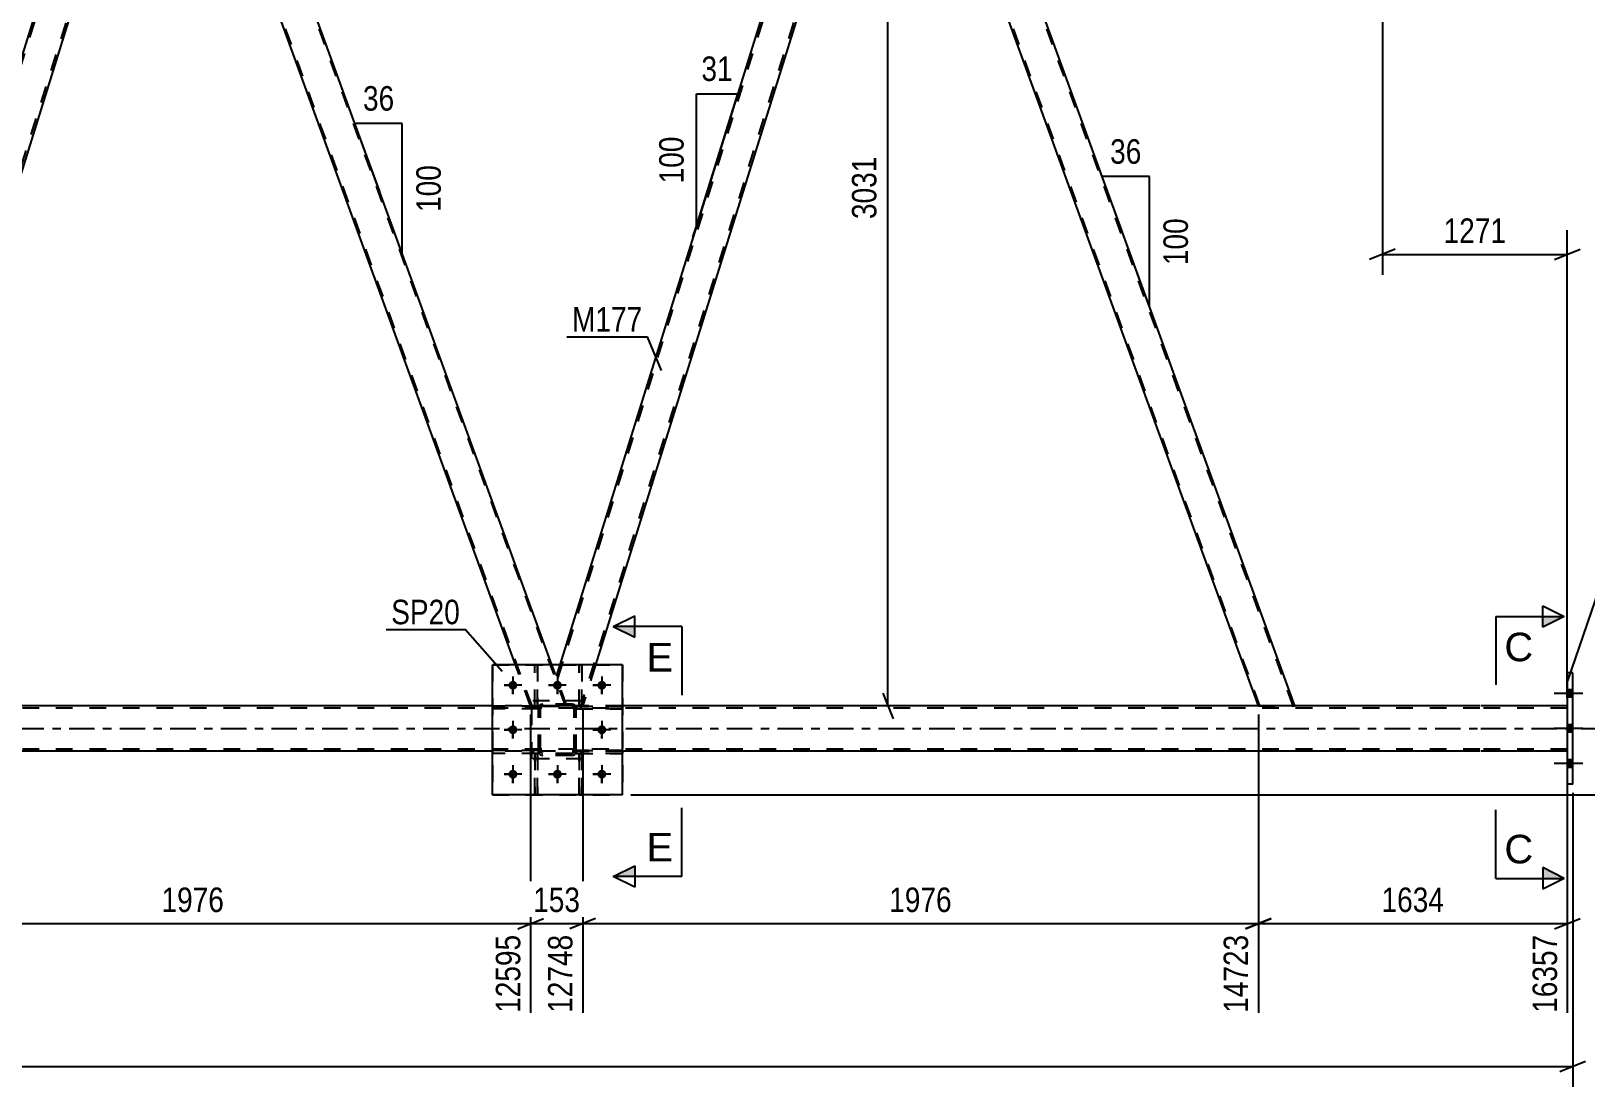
# Model space of a CAD drawing. Header units: millimetres. Extents: x -86 to 755, y -421 to 173.
# Drawn here: x 482 to 663.9, y -167.8 to -44.3 of the extents above; entities that cross this region are included whole.
import ezdxf

# ---------------------------------------------------------------- set-up
doc = ezdxf.new("R2010")
doc.units = ezdxf.units.MM
doc.linetypes.add('DXK_LINE_DOT2', pattern=[3.9198, 1.9599, -1.9599])
doc.linetypes.add('DXK_LINE_DOT3', pattern=[5.9187, 2.979, -0.9799, 0.9799, -0.9799])
doc.styles.add('Arial', font='ARIAL.TTF', dxfattribs={"height": 0.2})
doc.styles.add('Arial Narrow', font='ARIALN.TTF', dxfattribs={"height": 0.2})

# ---------------------------------------------------------------- blocks, each defined once
blk = doc.blocks.new('Part-814409347-3589 - 3393')
at = {"color": 7, "linetype": 'DXK_LINE_DOT2'}
for p, q in [((545.77, -128.76), (545.77, -128.44)), ((545.77, -128.44), (551.17, -128.44)), ((551.17, -128.76), (545.77, -128.76)), ((546.37, -128.76), (546.37, -128.44)), ((551.17, -128.44), (551.17, -128.76))]:
    blk.add_line(p, q, dxfattribs=at)
blk = doc.blocks.new('Part-814409347-3611 - 3393')
at = {"color": 2, "linetype": 'Continuous'}
for p, q in [((500.57, -2), (496.31, -2)), ((542.93, -118.4), (500.57, -2)), ((538.68, -118.4), (497.84, -6.2))]:
    blk.add_line(p, q, dxfattribs=at)
at = {"color": 7, "linetype": 'DXK_LINE_DOT2'}
for p, q in [((496.31, -2), (497.84, -6.2)), ((540.6, -123.22), (496.48, -2)), ((544.52, -123.22), (500.4, -2)), ((540.43, -123.22), (538.68, -118.4)), ((544.69, -123.22), (542.93, -118.4)), ((544.69, -123.22), (540.43, -123.22))]:
    blk.add_line(p, q, dxfattribs=at)
blk = doc.blocks.new('Part-814409347-3565 - 3393')
at = {"color": 7, "linetype": 'DXK_LINE_DOT2'}
for p, q in [((551.17, -128.44), (545.77, -128.44)), ((545.77, -128.44), (545.77, -128.76)), ((545.77, -128.76), (551.17, -128.76)), ((546.37, -128.76), (546.37, -128.44)), ((551.17, -128.76), (551.17, -128.44))]:
    blk.add_line(p, q, dxfattribs=at)
blk = doc.blocks.new('Part-814409347-3566 - 3393')
at = {"color": 7, "linetype": 'DXK_LINE_DOT2'}
for p, q in [((551.17, -123.24), (545.77, -123.24)), ((545.77, -123.24), (545.77, -123.56)), ((545.77, -123.56), (551.17, -123.56)), ((546.37, -123.56), (546.37, -123.24)), ((551.17, -123.56), (551.17, -123.24))]:
    blk.add_line(p, q, dxfattribs=at)
blk = doc.blocks.new('Part-814409347-3569 - 3393')
at = {"color": 7, "linetype": 'DXK_LINE_DOT2'}
for p, q in [((546.44, -128.77), (546.12, -128.77)), ((546.12, -128.77), (546.12, -133.6)), ((546.44, -133.6), (546.44, -128.77)), ((546.12, -129.37), (546.44, -129.37)), ((546.12, -133.6), (546.44, -133.6))]:
    blk.add_line(p, q, dxfattribs=at)
blk = doc.blocks.new('Part-814409347-3572 - 3393')
at = {"color": 2, "linetype": 'Continuous'}
for p, q in [((540.92, -118.4), (540.92, -118.4)), ((541.24, -118.4), (540.92, -118.4)), ((541.24, -118.4), (541.24, -118.4))]:
    blk.add_line(p, q, dxfattribs=at)
at = {"color": 7, "linetype": 'DXK_LINE_DOT2'}
for p, q in [((540.92, -123.25), (540.92, -118.4)), ((541.24, -123.25), (541.24, -118.4)), ((540.92, -122.65), (541.24, -122.65)), ((541.24, -123.25), (540.92, -123.25))]:
    blk.add_line(p, q, dxfattribs=at)
blk = doc.blocks.new('Part-814409347-3575 - 3393')
at = {"color": 2, "linetype": 'Continuous'}
for p, q in [((546.12, -118.4), (546.12, -118.4)), ((546.44, -118.4), (546.12, -118.4)), ((546.44, -118.4), (546.44, -118.4))]:
    blk.add_line(p, q, dxfattribs=at)
at = {"color": 7, "linetype": 'DXK_LINE_DOT2'}
for p, q in [((546.12, -123.25), (546.12, -118.4)), ((546.44, -123.25), (546.44, -118.4)), ((546.12, -122.65), (546.44, -122.65)), ((546.44, -123.25), (546.12, -123.25))]:
    blk.add_line(p, q, dxfattribs=at)
blk = doc.blocks.new('Part-814409347-3576 - 3393')
at = {"color": 7, "linetype": 'DXK_LINE_DOT2'}
for p, q in [((541.37, -128.44), (535.97, -128.44)), ((535.97, -128.76), (535.97, -128.44)), ((541.37, -128.76), (535.97, -128.76)), ((540.77, -128.76), (540.77, -128.44)), ((541.37, -128.44), (541.37, -128.76))]:
    blk.add_line(p, q, dxfattribs=at)
blk = doc.blocks.new('Part-814409347-3577 - 3393')
at = {"color": 7, "linetype": 'DXK_LINE_DOT2'}
for p, q in [((541.37, -123.24), (535.97, -123.24)), ((535.97, -123.56), (535.97, -123.24)), ((541.37, -123.56), (535.97, -123.56)), ((540.77, -123.56), (540.77, -123.24)), ((541.37, -123.24), (541.37, -123.56))]:
    blk.add_line(p, q, dxfattribs=at)
blk = doc.blocks.new('Bolt-814409347-3581 - 3393')
at = {"linetype": 'Continuous'}
for points in [[(661.71, -121.32), (661.71, -122.2), (662.35, -122.2), (662.35, -121.32)], [(661.71, -121.32), (661.71, -122.2), (662.35, -122.2), (662.35, -121.32)], [(661.71, -121.32), (661.71, -122.2), (662.35, -122.2), (662.35, -121.32)], [(661.71, -125.42), (661.71, -126.3), (662.35, -126.3), (662.35, -125.42)], [(661.71, -125.42), (661.71, -126.3), (662.35, -126.3), (662.35, -125.42)], [(661.71, -129.52), (661.71, -130.4), (662.35, -130.4), (662.35, -129.52)], [(661.71, -129.52), (661.71, -130.4), (662.35, -130.4), (662.35, -129.52)], [(661.71, -129.52), (661.71, -130.4), (662.35, -130.4), (662.35, -129.52)]]:
    blk.add_hatch(color=1, dxfattribs=at).paths.add_polyline_path(points)
at = {"color": 1, "linetype": 'Continuous'}
for p, q in [((663.51, -121.76), (660.19, -121.76)), ((663.51, -121.76), (660.19, -121.76)), ((663.51, -121.76), (660.19, -121.76)), ((662.35, -121.32), (661.71, -121.32)), ((662.35, -121.32), (661.71, -121.32)), ((662.35, -121.32), (661.71, -121.32)), ((662.35, -122.2), (661.71, -122.2)), ((662.35, -122.2), (661.71, -122.2)), ((662.35, -122.2), (661.71, -122.2)), ((662.35, -125.42), (661.71, -125.42)), ((662.35, -125.42), (661.71, -125.42)), ((663.51, -125.86), (660.19, -125.86)), ((663.51, -125.86), (660.19, -125.86)), ((662.35, -126.3), (661.71, -126.3)), ((662.35, -126.3), (661.71, -126.3)), ((663.51, -129.96), (660.19, -129.96)), ((663.51, -129.96), (660.19, -129.96)), ((663.51, -129.96), (660.19, -129.96)), ((662.35, -129.52), (661.71, -129.52)), ((662.35, -129.52), (661.71, -129.52)), ((662.35, -129.52), (661.71, -129.52)), ((662.35, -130.4), (661.71, -130.4)), ((662.35, -130.4), (661.71, -130.4)), ((662.35, -130.4), (661.71, -130.4))]:
    blk.add_line(p, q, dxfattribs=at)
blk = doc.blocks.new('Part-814409347-3582 - 3393')
at = {"color": 7, "linetype": 'DXK_LINE_DOT2'}
for p, q in [((545.77, -123.56), (545.77, -123.24)), ((545.77, -123.24), (551.17, -123.24)), ((551.17, -123.56), (545.77, -123.56)), ((546.37, -123.56), (546.37, -123.24)), ((551.17, -123.24), (551.17, -123.56))]:
    blk.add_line(p, q, dxfattribs=at)
blk = doc.blocks.new('Part-814409347-3587 - 3393')
at = {"color": 2, "linetype": 'Continuous'}
for p, q in [((551.17, -118.4), (535.97, -118.4)), ((535.97, -133.6), (535.97, -118.4)), ((551.17, -133.6), (551.17, -118.4)), ((551.17, -133.6), (535.97, -133.6))]:
    blk.add_line(p, q, dxfattribs=at)
blk = doc.blocks.new('Part-814409347-3588 - 3393')
at = {"color": 7, "linetype": 'DXK_LINE_DOT2'}
for p, q in [((535.97, -118.4), (551.17, -118.4)), ((535.97, -118.4), (535.97, -133.6)), ((551.17, -118.4), (551.17, -133.6)), ((535.97, -133.6), (551.17, -133.6))]:
    blk.add_line(p, q, dxfattribs=at)
blk = doc.blocks.new('Part-814409347-3596 - 3393')
at = {"color": 7, "linetype": 'DXK_LINE_DOT2'}
for p, q in [((541.37, -123.24), (535.97, -123.24)), ((535.97, -123.24), (535.97, -123.56)), ((541.37, -123.56), (535.97, -123.56)), ((540.77, -123.56), (540.77, -123.24)), ((541.37, -123.56), (541.37, -123.24))]:
    blk.add_line(p, q, dxfattribs=at)
blk = doc.blocks.new('Part-814409347-3626 - 3393')
at = {"color": 7, "linetype": 'DXK_LINE_DOT2'}
for p, q in [((580.38, -2), (543.56, -120.12)), ((582.86, -5.88), (546.28, -123.22)), ((582.99, -6.25), (582.97, -6.2)), ((582.99, -6.25), (582.97, -6.2)), ((543.84, -118.4), (543.42, -119.75)), ((544.69, -123.22), (543.42, -119.75)), ((548.03, -118.4), (546.53, -123.22)), ((546.53, -123.22), (544.69, -123.22))]:
    blk.add_line(p, q, dxfattribs=at)
at = {"color": 2, "linetype": 'Continuous'}
for p, q in [((580.13, -2), (543.84, -118.4)), ((581.44, -2), (580.13, -2)), ((582.97, -6.2), (581.44, -2)), ((582.99, -6.25), (548.03, -118.4))]:
    blk.add_line(p, q, dxfattribs=at)
blk = doc.blocks.new('Part-814409347-3636 - 3393')
at = {"color": 2, "linetype": 'Continuous'}
for p, q in [((585.7, -2), (581.44, -2)), ((629.82, -123.22), (585.7, -2)), ((625.57, -123.22), (582.97, -6.2))]:
    blk.add_line(p, q, dxfattribs=at)
at = {"color": 7, "linetype": 'DXK_LINE_DOT2'}
for p, q in [((581.44, -2), (582.97, -6.2)), ((625.74, -123.22), (581.61, -2)), ((629.65, -123.22), (585.53, -2)), ((625.57, -123.22), (629.82, -123.22))]:
    blk.add_line(p, q, dxfattribs=at)
blk = doc.blocks.new('Part-814409347-3641 - 3393')
at = {"color": 2, "linetype": 'Continuous'}
for p, q in [((494.99, -2), (458.29, -119.75)), ((496.31, -2), (494.99, -2)), ((497.84, -6.2), (496.31, -2)), ((497.86, -6.25), (461.4, -123.22)), ((459.55, -123.22), (458.31, -119.8))]:
    blk.add_line(p, q, dxfattribs=at)
at = {"color": 7, "linetype": 'DXK_LINE_DOT2'}
for p, q in [((495.24, -2), (458.43, -120.12)), ((497.72, -5.88), (461.15, -123.22)), ((497.86, -6.25), (497.84, -6.2)), ((497.86, -6.25), (497.84, -6.2)), ((458.29, -119.75), (458.31, -119.8)), ((461.4, -123.22), (459.55, -123.22))]:
    blk.add_line(p, q, dxfattribs=at)
blk = doc.blocks.new('Part-814409347-3656 - 3393')
at = {"color": 2, "linetype": 'Continuous'}
for p, q in [((662.35, -119.36), (661.71, -119.36)), ((661.71, -119.36), (661.71, -132.36)), ((662.35, -132.36), (662.35, -119.36)), ((662.35, -132.36), (661.71, -132.36))]:
    blk.add_line(p, q, dxfattribs=at)
blk = doc.blocks.new('Part-814409347-3658 - 3393')
at = {"color": 7, "linetype": 'DXK_LINE_DOT2'}
for p, q in [((546.57, -122.6), (540.57, -122.6)), ((540.57, -129.4), (540.57, -122.6)), ((546.57, -129.4), (546.57, -122.6)), ((546.57, -129.4), (540.57, -129.4))]:
    blk.add_line(p, q, dxfattribs=at)
blk = doc.blocks.new('Part-814409347-3659 - 3393')
at = {"color": 7, "linetype": 'DXK_LINE_DOT2'}
for p, q in [((546.57, -122.6), (540.57, -122.6)), ((540.57, -129.4), (540.57, -122.6)), ((546.57, -129.4), (546.57, -122.6)), ((546.57, -129.4), (540.57, -129.4))]:
    blk.add_line(p, q, dxfattribs=at)
blk = doc.blocks.new('Part-814409347-3660 - 3393')
at = {"color": 7, "linetype": 'DXK_LINE_DOT2'}
for p, q in [((541.37, -123.48), (541.41, -123.3)), ((541.41, -123.3), (541.37, -123.48)), ((541.37, -128.52), (541.37, -123.48)), ((541.61, -123.48), (541.63, -123.39)), ((541.61, -128.52), (541.61, -123.48)), ((541.63, -123.39), (541.68, -123.31)), ((541.67, -123.04), (541.85, -123)), ((541.85, -123), (541.67, -123.04)), ((541.68, -123.31), (541.76, -123.26)), ((541.76, -123.26), (541.85, -123.24)), ((545.29, -123), (541.85, -123)), ((541.85, -123.24), (545.29, -123.24)), ((545.29, -123), (545.47, -123.04)), ((545.47, -123.04), (545.29, -123)), ((545.29, -123.24), (545.38, -123.26)), ((545.38, -123.26), (545.46, -123.31)), ((545.46, -123.31), (545.51, -123.39)), ((545.51, -123.39), (545.53, -123.48)), ((545.53, -128.52), (545.53, -123.48)), ((545.73, -123.3), (545.77, -123.48)), ((545.77, -123.48), (545.73, -123.3)), ((545.77, -128.52), (545.77, -123.48)), ((541.41, -128.71), (541.37, -128.52)), ((541.37, -128.52), (541.41, -128.71)), ((541.63, -128.62), (541.61, -128.52)), ((541.68, -128.69), (541.63, -128.62)), ((541.85, -129), (541.67, -128.97)), ((541.67, -128.97), (541.85, -129)), ((541.76, -128.75), (541.68, -128.69)), ((541.85, -128.76), (541.76, -128.75)), ((545.29, -128.76), (541.85, -128.76)), ((545.29, -129), (541.85, -129)), ((545.38, -128.75), (545.29, -128.76)), ((545.47, -128.97), (545.29, -129)), ((545.29, -129), (545.47, -128.97)), ((545.46, -128.69), (545.38, -128.75)), ((545.51, -128.62), (545.46, -128.69)), ((545.53, -128.52), (545.51, -128.62)), ((545.77, -128.52), (545.73, -128.71)), ((545.73, -128.71), (545.77, -128.52))]:
    blk.add_line(p, q, dxfattribs=at)
at = {"color": 7, "linetype": 'DXK_LINE_DOT3'}
blk.add_line((543.57, -126), (543.57, -126), dxfattribs=at)
at = {"color": 7, "linetype": 'DXK_LINE_DOT2'}
for centre, start, end in [((541.85, -123.48), 112.5, 157.5), ((541.85, -123.48), 112.5, 157.5), ((545.29, -123.48), 22.5, 67.5), ((545.29, -123.48), 22.5, 67.5), ((541.85, -128.52), 202.5, 247.5), ((541.85, -128.52), 202.5, 247.5), ((545.29, -128.52), 292.5, 337.5), ((545.29, -128.52), 292.5, 337.5)]:
    blk.add_arc(centre, 0.48, start, end, dxfattribs=at)
blk = doc.blocks.new('Part-814409347-3666 - 3393')
at = {"color": 7, "linetype": 'DXK_LINE_DOT2'}
for p, q in [((651.49, -123.46), (36.63, -123.46)), ((551.17, -123.22), (535.97, -123.22)), ((661.71, -123.46), (651.59, -123.46)), ((661.71, -123.22), (661.71, -128.5)), ((651.49, -128.26), (36.63, -128.26)), ((551.17, -128.5), (535.97, -128.5)), ((661.71, -128.26), (651.59, -128.26))]:
    blk.add_line(p, q, dxfattribs=at)
at = {"color": 2, "linetype": 'Continuous'}
for p, q in [((535.97, -123.22), (380.9, -123.22)), ((651.49, -123.22), (551.17, -123.22)), ((661.71, -123.22), (651.59, -123.22)), ((535.97, -128.5), (380.9, -128.5)), ((651.49, -128.5), (551.17, -128.5)), ((661.71, -128.5), (651.59, -128.5))]:
    blk.add_line(p, q, dxfattribs=at)
at = {"color": 7, "linetype": 'DXK_LINE_DOT3'}
for p, q in [((36.63, -125.86), (651.49, -125.86)), ((651.59, -125.86), (661.71, -125.86))]:
    blk.add_line(p, q, dxfattribs=at)
blk = doc.blocks.new('Part-814409347-3696 - 3393')
at = {"color": 7, "linetype": 'DXK_LINE_DOT2'}
for p, q in [((541.37, -128.44), (535.97, -128.44)), ((535.97, -128.44), (535.97, -128.76)), ((541.37, -128.76), (535.97, -128.76)), ((540.77, -128.76), (540.77, -128.44)), ((541.37, -128.76), (541.37, -128.44))]:
    blk.add_line(p, q, dxfattribs=at)
blk = doc.blocks.new('Part-814409347-3718 - 3393')
at = {"color": 7, "linetype": 'DXK_LINE_DOT2'}
for p, q in [((541.37, -123.48), (541.41, -123.3)), ((541.41, -123.3), (541.37, -123.48)), ((541.37, -128.52), (541.37, -123.48)), ((541.61, -123.48), (541.63, -123.39)), ((541.61, -128.52), (541.61, -123.48)), ((541.63, -123.39), (541.68, -123.31)), ((541.67, -123.04), (541.85, -123)), ((541.85, -123), (541.67, -123.04)), ((541.68, -123.31), (541.76, -123.26)), ((541.76, -123.26), (541.85, -123.24)), ((545.29, -123), (541.85, -123)), ((541.85, -123.24), (545.29, -123.24)), ((545.29, -123), (545.47, -123.04)), ((545.47, -123.04), (545.29, -123)), ((545.29, -123.24), (545.38, -123.26)), ((545.38, -123.26), (545.46, -123.31)), ((545.46, -123.31), (545.51, -123.39)), ((545.51, -123.39), (545.53, -123.48)), ((545.53, -128.52), (545.53, -123.48)), ((545.73, -123.3), (545.77, -123.48)), ((545.77, -123.48), (545.73, -123.3)), ((545.77, -128.52), (545.77, -123.48)), ((541.41, -128.71), (541.37, -128.52)), ((541.37, -128.52), (541.41, -128.71)), ((541.63, -128.62), (541.61, -128.52)), ((541.68, -128.69), (541.63, -128.62)), ((541.85, -129), (541.67, -128.97)), ((541.67, -128.97), (541.85, -129)), ((541.76, -128.75), (541.68, -128.69)), ((541.85, -128.76), (541.76, -128.75)), ((545.29, -128.76), (541.85, -128.76)), ((545.29, -129), (541.85, -129)), ((545.38, -128.75), (545.29, -128.76)), ((545.47, -128.97), (545.29, -129)), ((545.29, -129), (545.47, -128.97)), ((545.46, -128.69), (545.38, -128.75)), ((545.51, -128.62), (545.46, -128.69)), ((545.53, -128.52), (545.51, -128.62)), ((545.77, -128.52), (545.73, -128.71)), ((545.73, -128.71), (545.77, -128.52))]:
    blk.add_line(p, q, dxfattribs=at)
at = {"color": 7, "linetype": 'DXK_LINE_DOT3'}
blk.add_line((543.57, -126), (543.57, -126), dxfattribs=at)
at = {"color": 7, "linetype": 'DXK_LINE_DOT2'}
for centre, start, end in [((541.85, -123.48), 112.5, 157.5), ((541.85, -123.48), 112.5, 157.5), ((545.29, -123.48), 22.5, 67.5), ((545.29, -123.48), 22.5, 67.5), ((541.85, -128.52), 202.5, 247.5), ((541.85, -128.52), 202.5, 247.5), ((545.29, -128.52), 292.5, 337.5), ((545.29, -128.52), 292.5, 337.5)]:
    blk.add_arc(centre, 0.48, start, end, dxfattribs=at)
blk = doc.blocks.new('Part-814409347-3733 - 3393')
at = {"color": 7, "linetype": 'DXK_LINE_DOT2'}
for p, q in [((546.12, -123.25), (546.12, -118.4)), ((546.12, -118.4), (546.44, -118.4)), ((546.44, -118.4), (546.44, -123.25)), ((546.12, -122.65), (546.44, -122.65)), ((546.44, -123.25), (546.12, -123.25))]:
    blk.add_line(p, q, dxfattribs=at)
blk = doc.blocks.new('Part-814409347-3736 - 3393')
at = {"color": 7, "linetype": 'DXK_LINE_DOT2'}
for p, q in [((540.92, -123.25), (540.92, -118.4)), ((540.92, -118.4), (541.24, -118.4)), ((541.24, -118.4), (541.24, -123.25)), ((540.92, -122.65), (541.24, -122.65)), ((541.24, -123.25), (540.92, -123.25))]:
    blk.add_line(p, q, dxfattribs=at)
blk = doc.blocks.new('Part-814409347-3739 - 3393')
at = {"color": 7, "linetype": 'DXK_LINE_DOT2'}
for p, q in [((546.12, -133.6), (546.12, -128.77)), ((546.12, -128.77), (546.44, -128.77)), ((546.44, -128.77), (546.44, -133.6)), ((546.12, -129.37), (546.44, -129.37)), ((546.44, -133.6), (546.12, -133.6))]:
    blk.add_line(p, q, dxfattribs=at)
blk = doc.blocks.new('Part-814409347-3742 - 3393')
at = {"color": 7, "linetype": 'DXK_LINE_DOT2'}
for p, q in [((540.92, -133.6), (540.92, -128.77)), ((540.92, -128.77), (541.24, -128.77)), ((541.24, -128.77), (541.24, -133.6)), ((540.92, -129.37), (541.24, -129.37)), ((541.24, -133.6), (540.92, -133.6))]:
    blk.add_line(p, q, dxfattribs=at)
blk = doc.blocks.new('Part-814409347-3762 - 3393')
at = {"color": 7, "linetype": 'DXK_LINE_DOT2'}
for p, q in [((541.24, -128.77), (540.92, -128.77)), ((540.92, -128.77), (540.92, -133.6)), ((541.24, -133.6), (541.24, -128.77)), ((540.92, -129.37), (541.24, -129.37)), ((540.92, -133.6), (541.24, -133.6))]:
    blk.add_line(p, q, dxfattribs=at)
blk = doc.blocks.new('Bolt-814409347-3763 - 3393')
at = {"linetype": 'Continuous'}
for points in [[(538.89, -120.8, -1), (537.85, -120.8, -1)], [(544.09, -120.8, -1), (543.05, -120.8, -1)], [(549.29, -120.8, -1), (548.25, -120.8, -1)], [(538.89, -126, -1), (537.85, -126, -1)], [(549.29, -126, -1), (548.25, -126, -1)], [(538.89, -131.2, -1), (537.85, -131.2, -1)], [(544.09, -131.2, -1), (543.05, -131.2, -1)], [(549.29, -131.2, -1), (548.25, -131.2, -1)]]:
    blk.add_hatch(color=1, dxfattribs=at).paths.add_polyline_path(points)
at = {"color": 1, "linetype": 'Continuous'}
for p, q in [((538.37, -119.76), (538.37, -121.84)), ((543.57, -119.76), (543.57, -121.84)), ((548.77, -119.76), (548.77, -121.84)), ((539.41, -120.8), (537.33, -120.8)), ((544.61, -120.8), (542.53, -120.8)), ((549.81, -120.8), (547.73, -120.8)), ((538.37, -124.96), (538.37, -127.04)), ((548.77, -124.96), (548.77, -127.04)), ((539.41, -126), (537.33, -126)), ((549.81, -126), (547.73, -126)), ((538.37, -130.16), (538.37, -132.24)), ((543.57, -130.16), (543.57, -132.24)), ((548.77, -130.16), (548.77, -132.24)), ((539.41, -131.2), (537.33, -131.2)), ((544.61, -131.2), (542.53, -131.2)), ((549.81, -131.2), (547.73, -131.2))]:
    blk.add_line(p, q, dxfattribs=at)
blk = doc.blocks.new('Bolt-814409347-3764 - 3393')
at = {"color": 1, "linetype": 'Continuous'}
for p, q in [((538.37, -119.76), (538.37, -120.46)), ((543.57, -119.76), (543.57, -120.46)), ((548.77, -119.76), (548.77, -120.46)), ((537.33, -120.8), (538.02, -120.8)), ((538.37, -121.84), (538.37, -121.15)), ((539.41, -120.8), (538.72, -120.8)), ((542.53, -120.8), (543.22, -120.8)), ((543.57, -121.84), (543.57, -121.15)), ((544.61, -120.8), (543.92, -120.8)), ((547.73, -120.8), (548.42, -120.8)), ((548.77, -121.84), (548.77, -121.15)), ((549.81, -120.8), (549.12, -120.8)), ((538.37, -124.96), (538.37, -125.66)), ((548.77, -124.96), (548.77, -125.66)), ((537.33, -126), (538.02, -126)), ((538.37, -127.04), (538.37, -126.35)), ((539.41, -126), (538.72, -126)), ((547.73, -126), (548.42, -126)), ((548.77, -127.04), (548.77, -126.35)), ((549.81, -126), (549.12, -126)), ((538.37, -130.16), (538.37, -130.86)), ((543.57, -130.16), (543.57, -130.86)), ((548.77, -130.16), (548.77, -130.86)), ((537.33, -131.2), (538.02, -131.2)), ((538.37, -132.24), (538.37, -131.55)), ((539.41, -131.2), (538.72, -131.2)), ((542.53, -131.2), (543.22, -131.2)), ((543.57, -132.24), (543.57, -131.55)), ((544.61, -131.2), (543.92, -131.2)), ((547.73, -131.2), (548.42, -131.2)), ((548.77, -132.24), (548.77, -131.55)), ((549.81, -131.2), (549.12, -131.2))]:
    blk.add_line(p, q, dxfattribs=at)
blk = doc.blocks.new('StraightDimension-814409347-4641 - 3393')
at = {"color": 7, "linetype": 'Continuous'}
for p, q in [((625.57, -124.22), (625.57, -159.11)), ((661.71, -129.5), (661.71, -159.11)), ((627.07, -148.07), (624.07, -149.27)), ((625.57, -148.67), (661.71, -148.67)), ((660.21, -149.27), (663.21, -148.07))]:
    blk.add_line(p, q, dxfattribs=at)
at = {"color": 0}
blk.add_wipeout([(647.89, -147.92), (647.89, -143.72), (639.38, -143.72), (639.38, -147.92)], dxfattribs=at)
at = {"color": 0, "linetype": 'Continuous'}
blk.add_wipeout([(661.11, -149.37), (656.91, -149.37), (656.91, -159.71), (661.11, -159.71)], dxfattribs=at)
at = {"color": 3, "style": 'Arial Narrow'}
blk.add_text('1634', height=2.863, dxfattribs=at).set_placement((639.98, -147.32))
at = {"color": 3, "linetype": 'Continuous', "style": 'Arial Narrow'}
blk.add_text('16357', height=2.863, rotation=90.0002, dxfattribs=at).set_placement((660.51, -159.11))
blk = doc.blocks.new('StraightDimension-814409347-4970 - 3393')
at = {"color": 7, "linetype": 'Continuous'}
for p, q in [((641.73, 0), (681.51, 0)), ((679.71, -1.5), (678.51, 1.5)), ((679.11, -125.86), (679.11, 0)), ((678.51, -124.36), (679.71, -127.36)), ((663.35, -125.86), (681.51, -125.86))]:
    blk.add_line(p, q, dxfattribs=at)
at = {"color": 0}
blk.add_wipeout([(678.36, -58.67), (674.16, -58.67), (674.16, -67.19), (678.36, -67.19)], dxfattribs=at)
at = {"color": 3, "style": 'Arial Narrow'}
blk.add_text('3147', height=2.863, rotation=90.0002, dxfattribs=at).set_placement((677.76, -66.59))
blk = doc.blocks.new('StraightDimension-814409347-4619 - 3393')
at = {"color": 7, "linetype": 'Continuous'}
for p, q in [((640.09, -3), (640.09, -72.81)), ((661.71, -122.22), (661.71, -67.56)), ((641.59, -69.81), (638.59, -71.01)), ((640.09, -70.41), (661.71, -70.41)), ((660.21, -71.01), (663.21, -69.81))]:
    blk.add_line(p, q, dxfattribs=at)
at = {"color": 0}
blk.add_wipeout([(655.15, -69.66), (655.15, -65.46), (646.64, -65.46), (646.64, -69.66)], dxfattribs=at)
at = {"color": 3, "style": 'Arial Narrow'}
blk.add_text('1271', height=2.863, dxfattribs=at).set_placement((647.24, -69.06))
blk = doc.blocks.new('StraightDimension-814409347-4916 - 3393')
at = {"color": 7, "linetype": 'Continuous'}
for p, q in [((461.4, -124.22), (461.4, -159.11)), ((540.43, -124.22), (540.43, -159.11)), ((462.9, -148.07), (459.9, -149.27)), ((461.4, -148.67), (540.43, -148.67)), ((538.93, -149.27), (541.93, -148.07))]:
    blk.add_line(p, q, dxfattribs=at)
at = {"color": 0}
blk.add_wipeout([(505.17, -147.92), (505.17, -143.72), (496.66, -143.72), (496.66, -147.92)], dxfattribs=at)
at = {"color": 0, "linetype": 'Continuous'}
blk.add_wipeout([(539.83, -149.37), (535.63, -149.37), (535.63, -159.71), (539.83, -159.71)], dxfattribs=at)
at = {"color": 3, "style": 'Arial Narrow'}
blk.add_text('1976', height=2.863, dxfattribs=at).set_placement((497.26, -147.32))
at = {"color": 3, "linetype": 'Continuous', "style": 'Arial Narrow'}
blk.add_text('12595', height=2.863, rotation=90.0002, dxfattribs=at).set_placement((539.23, -159.11))
blk = doc.blocks.new('StraightDimension-814409347-4658 - 3393')
at = {"color": 7, "linetype": 'Continuous'}
for p, q in [((546.53, -124.22), (546.53, -159.11)), ((625.57, -124.22), (625.57, -159.11)), ((548.03, -148.07), (545.03, -149.27)), ((546.53, -148.67), (625.57, -148.67)), ((624.07, -149.27), (627.07, -148.07))]:
    blk.add_line(p, q, dxfattribs=at)
at = {"color": 0}
blk.add_wipeout([(590.31, -147.92), (590.31, -143.72), (581.79, -143.72), (581.79, -147.92)], dxfattribs=at)
at = {"color": 0, "linetype": 'Continuous'}
blk.add_wipeout([(624.97, -149.37), (620.77, -149.37), (620.77, -159.71), (624.97, -159.71)], dxfattribs=at)
at = {"color": 3, "style": 'Arial Narrow'}
blk.add_text('1976', height=2.863, dxfattribs=at).set_placement((582.39, -147.32))
at = {"color": 3, "linetype": 'Continuous', "style": 'Arial Narrow'}
blk.add_text('14723', height=2.863, rotation=90.0002, dxfattribs=at).set_placement((624.37, -159.11))
blk = doc.blocks.new('StraightDimension-814409347-4940 - 3393')
at = {"color": 7, "linetype": 'Continuous'}
for p, q in [((540.43, -124.22), (540.43, -159.11)), ((546.53, -124.22), (546.53, -159.11)), ((538.93, -149.27), (541.93, -148.07)), ((540.43, -148.67), (546.53, -148.67)), ((548.03, -148.07), (545.03, -149.27))]:
    blk.add_line(p, q, dxfattribs=at)
at = {"color": 0}
blk.add_wipeout([(546.82, -147.92), (546.82, -143.72), (540.14, -143.72), (540.14, -147.92)], dxfattribs=at)
at = {"color": 0, "linetype": 'Continuous'}
blk.add_wipeout([(545.93, -149.37), (541.73, -149.37), (541.73, -159.71), (545.93, -159.71)], dxfattribs=at)
at = {"color": 3, "style": 'Arial Narrow'}
blk.add_text('153', height=2.863, dxfattribs=at).set_placement((540.74, -147.32))
at = {"color": 3, "linetype": 'Continuous', "style": 'Arial Narrow'}
blk.add_text('12748', height=2.863, rotation=90.0002, dxfattribs=at).set_placement((545.33, -159.11))
blk = doc.blocks.new('AngleDimension-814409347-3873 - 3393')
at = {"color": 7, "linetype": 'Continuous'}
for p, q in [((609.58, -67.62), (607.29, -61.3)), ((612.83, -61.3), (607.29, -61.3)), ((612.83, -76.53), (607.29, -61.3)), ((612.83, -76.53), (612.83, -61.3))]:
    blk.add_line(p, q, dxfattribs=at)
at = {"color": 0}
for points in [[(612.48, -60.4), (612.48, -56.2), (607.63, -56.2), (607.63, -60.4)], [(617.93, -65.57), (613.73, -65.57), (613.73, -72.26), (617.93, -72.26)]]:
    blk.add_wipeout(points, dxfattribs=at)
at = {"color": 3, "style": 'Arial Narrow'}
blk.add_text('36', height=2.863, dxfattribs=at).set_placement((608.23, -59.8))
blk.add_text('100', height=2.863, rotation=90.0002, dxfattribs=at).set_placement((617.33, -71.66))
blk = doc.blocks.new('AngleDimension-814409347-3887 - 3393')
at = {"color": 7, "linetype": 'Continuous'}
for p, q in [((559.84, -51.62), (564.66, -51.62)), ((559.84, -67.09), (564.66, -51.62)), ((559.84, -67.09), (559.84, -51.62)), ((559.43, -68.4), (559.84, -67.09))]:
    blk.add_line(p, q, dxfattribs=at)
at = {"color": 0}
for points in [[(564.68, -50.72), (564.68, -46.52), (559.82, -46.52), (559.82, -50.72)], [(558.94, -56.01), (554.74, -56.01), (554.74, -62.7), (558.94, -62.7)]]:
    blk.add_wipeout(points, dxfattribs=at)
at = {"color": 3, "style": 'Arial Narrow'}
blk.add_text('31', height=2.863, dxfattribs=at).set_placement((560.42, -50.12))
blk.add_text('100', height=2.863, rotation=90.0002, dxfattribs=at).set_placement((558.34, -62.1))
blk = doc.blocks.new('StraightDimension-814409347-4630 - 3393')
at = {"color": 7, "linetype": 'Continuous'}
for p, q in [((662.35, -133.36), (662.35, -167.77)), ((-0.64, -165.37), (662.35, -165.37)), ((660.85, -165.97), (663.85, -164.77))]:
    blk.add_line(p, q, dxfattribs=at)
blk = doc.blocks.new('StraightDimension-814409347-4274 - 3393')
at = {"color": 7, "linetype": 'Continuous'}
for p, q in [((703.56, 9.3), (702.36, 12.3)), ((638.33, 10.8), (705.36, 10.8)), ((702.96, -133.6), (702.96, 10.8)), ((702.36, -132.1), (703.56, -135.1)), ((552.17, -133.6), (705.36, -133.6))]:
    blk.add_line(p, q, dxfattribs=at)
at = {"color": 0}
blk.add_wipeout([(702.21, -57.15), (698.01, -57.15), (698.01, -65.66), (702.21, -65.66)], dxfattribs=at)
at = {"color": 3, "style": 'Arial Narrow'}
blk.add_text('3610', height=2.863, rotation=90.0002, dxfattribs=at).set_placement((701.61, -65.06))
blk = doc.blocks.new('AngleDimension-814409347-5002 - 3393')
at = {"color": 7, "linetype": 'Continuous'}
for p, q in [((522.79, -63.05), (519.89, -55.09)), ((525.43, -55.09), (519.89, -55.09)), ((525.43, -70.31), (519.89, -55.09)), ((525.43, -70.31), (525.43, -55.09))]:
    blk.add_line(p, q, dxfattribs=at)
at = {"color": 0}
for points in [[(525.09, -54.19), (525.09, -49.99), (520.23, -49.99), (520.23, -54.19)], [(530.53, -59.36), (526.33, -59.36), (526.33, -66.04), (530.53, -66.04)]]:
    blk.add_wipeout(points, dxfattribs=at)
at = {"color": 3, "style": 'Arial Narrow'}
blk.add_text('36', height=2.863, dxfattribs=at).set_placement((520.83, -53.59))
blk.add_text('100', height=2.863, rotation=90.0002, dxfattribs=at).set_placement((529.93, -65.44))
blk = doc.blocks.new('StraightDimension-814409347-5078 - 3393')
at = {"color": 7, "linetype": 'Continuous'}
for p, q in [((582.84, -3.5), (581.64, -0.5)), ((602.67, -2), (579.39, -2)), ((582.24, -123.22), (582.24, -2)), ((581.64, -121.72), (582.84, -124.72)), ((601.81, -123.22), (579.39, -123.22))]:
    blk.add_line(p, q, dxfattribs=at)
at = {"color": 0}
blk.add_wipeout([(581.49, -58.35), (577.29, -58.35), (577.29, -66.87), (581.49, -66.87)], dxfattribs=at)
at = {"color": 3, "style": 'Arial Narrow'}
blk.add_text('3031', height=2.863, rotation=90.0002, dxfattribs=at).set_placement((580.89, -66.27))
blk = doc.blocks.new('Mark-814409347-3583 - 3393')
at = {"color": 0}
blk.add_wipeout([(532.17, -113.66), (532.17, -110.66), (524.13, -110.66), (524.13, -113.66)], dxfattribs=at)
blk.add_wipeout([(532.17, -113.66), (532.17, -110.66), (524.13, -110.66), (524.13, -113.66)], dxfattribs=at)
at = {"color": 30, "linetype": 'Continuous'}
for p in [(523.53, -114.26), (537.12, -119.2)]:
    blk.add_line(p, (532.77, -114.26), dxfattribs=at)
at = {"color": 3, "style": 'Arial Narrow'}
blk.add_text('SP20', height=2.863, dxfattribs=at).set_placement((524.13, -113.66))
blk = doc.blocks.new('Mark-814409347-3622 - 3393')
at = {"color": 0}
blk.add_wipeout([(553.51, -79.43), (553.51, -76.43), (545.29, -76.43), (545.29, -79.43)], dxfattribs=at)
blk.add_wipeout([(553.51, -79.43), (553.51, -76.43), (545.29, -76.43), (545.29, -79.43)], dxfattribs=at)
at = {"color": 30, "linetype": 'Continuous'}
for p in [(544.69, -80.03), (555.73, -84)]:
    blk.add_line(p, (554.11, -80.03), dxfattribs=at)
at = {"color": 3, "style": 'Arial Narrow'}
blk.add_text('M177', height=2.863, dxfattribs=at).set_placement((545.29, -79.43))
blk = doc.blocks.new('Mark-814409347-3652 - 3393')
at = {"color": 0}
blk.add_wipeout([(674.56, -107.65), (674.56, -104.65), (666.52, -104.65), (666.52, -107.65)], dxfattribs=at)
blk.add_wipeout([(674.56, -107.65), (674.56, -104.65), (666.52, -104.65), (666.52, -107.65)], dxfattribs=at)
at = {"color": 30, "linetype": 'Continuous'}
for p, q in [((661.77, -120.29), (665.92, -108.25)), ((665.92, -108.25), (675.16, -108.25))]:
    blk.add_line(p, q, dxfattribs=at)
at = {"color": 3, "style": 'Arial Narrow'}
blk.add_text('SP19', height=2.863, dxfattribs=at).set_placement((666.52, -107.65))
blk = doc.blocks.new('SectionMark-814409347-5109 - 3393')
at = {"linetype": 'Continuous'}
for points in [[(658.85, -113.99), (658.85, -112.74), (661.35, -112.74)], [(658.85, -143.38), (658.85, -142.13), (661.35, -143.38)]]:
    blk.add_hatch(color=6, dxfattribs=at).paths.add_polyline_path(points)
at = {"color": 6, "linetype": 'Continuous'}
for p, q in [((653.35, -112.74), (653.35, -120.74)), ((653.35, -112.74), (661.35, -112.74)), ((658.85, -113.99), (658.85, -111.49)), ((658.85, -111.49), (661.35, -112.74)), ((661.35, -112.74), (658.85, -113.99)), ((653.35, -143.38), (653.35, -135.38)), ((653.35, -143.38), (661.35, -143.38)), ((661.35, -143.38), (658.85, -142.13)), ((658.85, -142.13), (658.85, -144.63)), ((661.35, -143.38), (658.85, -144.63))]:
    blk.add_line(p, q, dxfattribs=at)
at = {"color": 0, "linetype": 'Continuous'}
for points in [[(657.72, -117.99), (657.72, -114.49), (654.35, -114.49), (654.35, -117.99)], [(657.72, -141.63), (657.72, -138.13), (654.35, -138.13), (654.35, -141.63)]]:
    blk.add_wipeout(points, dxfattribs=at)
at = {"color": 3, "linetype": 'Continuous', "style": 'Arial'}
for p in [(654.35, -117.99), (654.35, -141.63)]:
    blk.add_text('C', height=3.34, dxfattribs=at).set_placement(p)
blk = doc.blocks.new('SectionMark-814409347-5125 - 3393')
at = {"linetype": 'Continuous'}
for points in [[(552.61, -113.94), (552.61, -115.19), (550.11, -113.94)], [(552.61, -141.9), (552.61, -143.15), (550.11, -143.15)]]:
    blk.add_hatch(color=6, dxfattribs=at).paths.add_polyline_path(points)
at = {"color": 6, "linetype": 'Continuous'}
for p, q in [((550.11, -113.94), (552.61, -112.69)), ((552.61, -115.19), (552.61, -112.69)), ((558.11, -113.94), (550.11, -113.94)), ((550.11, -113.94), (552.61, -115.19)), ((558.11, -113.94), (558.11, -121.94)), ((558.11, -143.15), (558.11, -135.15)), ((550.11, -143.15), (552.61, -141.9)), ((558.11, -143.15), (550.11, -143.15)), ((552.61, -144.4), (550.11, -143.15)), ((552.61, -141.9), (552.61, -144.4))]:
    blk.add_line(p, q, dxfattribs=at)
at = {"color": 0, "linetype": 'Continuous'}
for points in [[(557.11, -119.19), (557.11, -115.69), (554, -115.69), (554, -119.19)], [(557.11, -141.4), (557.11, -137.9), (554, -137.9), (554, -141.4)]]:
    blk.add_wipeout(points, dxfattribs=at)
at = {"color": 3, "linetype": 'Continuous', "style": 'Arial'}
for p in [(554, -119.19), (554, -141.4)]:
    blk.add_text('E', height=3.34, dxfattribs=at).set_placement(p)

msp = doc.modelspace()

# ---------------------------------------------------------------- block references
for name in ['Part-814409347-3641 - 3393', 'Part-814409347-3611 - 3393', 'Part-814409347-3626 - 3393', 'Part-814409347-3636 - 3393', 'Part-814409347-3587 - 3393', 'Part-814409347-3588 - 3393', 'Bolt-814409347-3763 - 3393', 'Bolt-814409347-3764 - 3393', 'Part-814409347-3572 - 3393', 'Part-814409347-3736 - 3393', 'Part-814409347-3575 - 3393', 'Part-814409347-3733 - 3393', 'Part-814409347-3656 - 3393', 'Bolt-814409347-3581 - 3393', 'Part-814409347-3666 - 3393', 'Part-814409347-3577 - 3393', 'Part-814409347-3596 - 3393', 'Part-814409347-3658 - 3393', 'Part-814409347-3659 - 3393', 'Part-814409347-3660 - 3393', 'Part-814409347-3718 - 3393', 'Part-814409347-3566 - 3393', 'Part-814409347-3582 - 3393', 'Part-814409347-3576 - 3393', 'Part-814409347-3696 - 3393', 'Part-814409347-3742 - 3393', 'Part-814409347-3762 - 3393', 'Part-814409347-3589 - 3393', 'Part-814409347-3565 - 3393', 'Part-814409347-3569 - 3393', 'Part-814409347-3739 - 3393']:
    msp.add_blockref(name, (0, 0))

# ---------------------------------------------------------------- next in the draw order: block references
for name in ['AngleDimension-814409347-3887 - 3393', 'AngleDimension-814409347-3873 - 3393', 'StraightDimension-814409347-4916 - 3393', 'StraightDimension-814409347-4641 - 3393']:
    msp.add_blockref(name, (0, 0))

# ---------------------------------------------------------------- next in the draw order: block references
for name in ['StraightDimension-814409347-4970 - 3393', 'StraightDimension-814409347-4658 - 3393']:
    msp.add_blockref(name, (0, 0))

# ---------------------------------------------------------------- next in the draw order: block references
for name in ['StraightDimension-814409347-4619 - 3393', 'StraightDimension-814409347-4940 - 3393']:
    msp.add_blockref(name, (0, 0))

# ---------------------------------------------------------------- next in the draw order: block references
msp.add_blockref('StraightDimension-814409347-4630 - 3393', (0, 0))

# ---------------------------------------------------------------- next in the draw order: block references
for name in ['StraightDimension-814409347-4274 - 3393', 'AngleDimension-814409347-5002 - 3393', 'Mark-814409347-3583 - 3393']:
    msp.add_blockref(name, (0, 0))

# ---------------------------------------------------------------- next in the draw order: block references
for name in ['StraightDimension-814409347-5078 - 3393', 'Mark-814409347-3622 - 3393', 'Mark-814409347-3652 - 3393', 'SectionMark-814409347-5125 - 3393']:
    msp.add_blockref(name, (0, 0))

# ---------------------------------------------------------------- next in the draw order: block references
msp.add_blockref('SectionMark-814409347-5109 - 3393', (0, 0))

doc.saveas('drawing.dxf')
